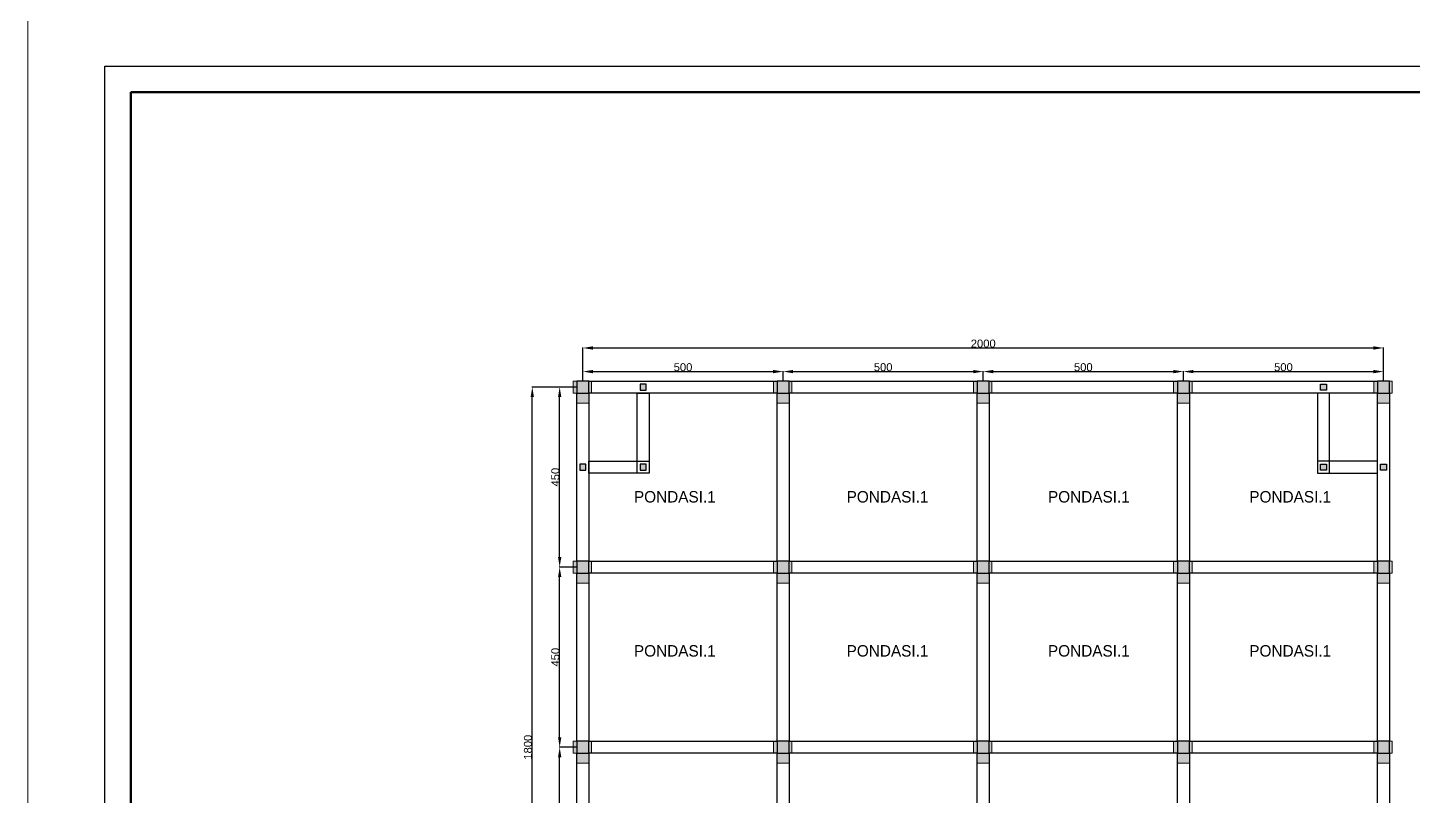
# Model space of a CAD drawing. Header units: centimetres. Extents: x 134057 to 145613, y 5028 to 39996.
# Drawn here: x 134078 to 137540, y 30322 to 32243 of the extents above; entities that cross this region are included whole.
import ezdxf

# ---------------------------------------------------------------- set-up
doc = ezdxf.new("R2010")
doc.units = ezdxf.units.CM
doc.header["$PDMODE"] = 2
for name, color, linetype in [('dinding', 151, 'Continuous'), ('kolom', 141, 'Continuous'), ('sloof', 103, 'Continuous')]:
    doc.layers.add(name, color=color, linetype=linetype)
for name, color, linetype, lineweight in [('Kertas', 252, 'Continuous', 20), ('Legenda', 252, 'Continuous', 20), ('pondasi', 131, 'Continuous', 18), ('TEKS', 190, 'Continuous', 0)]:
    doc.layers.add(name, color=color, linetype=linetype, lineweight=lineweight)
doc.styles.get("Standard").update_dxf_attribs({"font": 'arial.ttf'})
doc.styles.add('TRADITIONAL', font='')
doc.styles.get('TRADITIONAL').set_extended_font_data('Traditional Arabic')
doc.dimstyles.new('ISO-25', dxfattribs={"dimtxt": 2.5, "dimasz": 2.5, "dimexe": 1.25, "dimexo": 0.625, "dimtad": 1, "dimtxsty": 'Standard', "dimcen": 2.5, "dimadec": 0, "dimazin": 0, "dimtfac": 1, "dimtmove": 0, "dimatfit": 3, "dimfxl": 1, "dimarcsym": 0})

# ---------------------------------------------------------------- blocks, each defined once
blk = doc.blocks.new('*D63')
at = {"layer": 'Defpoints', "color": 0, "transparency": 16777216}
for p in [(135965.5, 31384), (135465.5, 31360.2), (135965.5, 31360.2)]:
    blk.add_point(p, dxfattribs=at)
at = {"layer": 'dinding', "color": 0, "lineweight": -2, "transparency": 16777216}
for p, q in [((135465.5, 31360.8), (135465.5, 31385.2)), ((135490.5, 31384), (135940.5, 31384)), ((135965.5, 31360.8), (135965.5, 31385.2))]:
    blk.add_line(p, q, dxfattribs=at)
at = {"layer": 'dinding', "color": 0, "transparency": 16777216}
for points in [[(135490.5, 31388.1), (135490.5, 31379.8), (135465.5, 31384)], [(135940.5, 31388.1), (135940.5, 31379.8), (135965.5, 31384)]]:
    blk.add_solid(points, dxfattribs=at)
at = {"layer": 'dinding', "color": 0, "transparency": 16777216, "insert": (135715.5, 31394.8), "char_height": 20, "attachment_point": 5}
blk.add_mtext('500', dxfattribs=at)
blk = doc.blocks.new('*D55')
at = {"layer": 'Defpoints', "color": 0, "transparency": 16777216}
for p in [(136465.5, 31384), (135965.5, 31360.2), (136465.5, 31360.2)]:
    blk.add_point(p, dxfattribs=at)
at = {"layer": 'dinding', "color": 0, "lineweight": -2, "transparency": 16777216}
for p, q in [((135965.5, 31360.8), (135965.5, 31385.2)), ((135990.5, 31384), (136440.5, 31384)), ((136465.5, 31360.8), (136465.5, 31385.2))]:
    blk.add_line(p, q, dxfattribs=at)
at = {"layer": 'dinding', "color": 0, "transparency": 16777216}
for points in [[(135990.5, 31388.1), (135990.5, 31379.8), (135965.5, 31384)], [(136440.5, 31388.1), (136440.5, 31379.8), (136465.5, 31384)]]:
    blk.add_solid(points, dxfattribs=at)
at = {"layer": 'dinding', "color": 0, "transparency": 16777216, "insert": (136215.5, 31394.8), "char_height": 20, "attachment_point": 5}
blk.add_mtext('500', dxfattribs=at)
blk = doc.blocks.new('*D56')
at = {"layer": 'Defpoints', "color": 0, "transparency": 16777216}
for p in [(136965.5, 31384), (136465.5, 31360.2), (136965.5, 31360.2)]:
    blk.add_point(p, dxfattribs=at)
at = {"layer": 'dinding', "color": 0, "lineweight": -2, "transparency": 16777216}
for p, q in [((136465.5, 31360.8), (136465.5, 31385.2)), ((136490.5, 31384), (136940.5, 31384)), ((136965.5, 31360.8), (136965.5, 31385.2))]:
    blk.add_line(p, q, dxfattribs=at)
at = {"layer": 'dinding', "color": 0, "transparency": 16777216}
for points in [[(136490.5, 31388.1), (136490.5, 31379.8), (136465.5, 31384)], [(136940.5, 31388.1), (136940.5, 31379.8), (136965.5, 31384)]]:
    blk.add_solid(points, dxfattribs=at)
at = {"layer": 'dinding', "color": 0, "transparency": 16777216, "insert": (136715.5, 31394.8), "char_height": 20, "attachment_point": 5}
blk.add_mtext('500', dxfattribs=at)
blk = doc.blocks.new('*D57')
at = {"layer": 'Defpoints', "color": 0, "transparency": 16777216}
for p in [(137465.5, 31384), (136965.5, 31360.2), (137465.5, 31360.2)]:
    blk.add_point(p, dxfattribs=at)
at = {"layer": 'dinding', "color": 0, "lineweight": -2, "transparency": 16777216}
for p, q in [((136965.5, 31360.8), (136965.5, 31385.2)), ((136990.5, 31384), (137440.5, 31384)), ((137465.5, 31360.8), (137465.5, 31385.2))]:
    blk.add_line(p, q, dxfattribs=at)
at = {"layer": 'dinding', "color": 0, "transparency": 16777216}
for points in [[(136990.5, 31388.1), (136990.5, 31379.8), (136965.5, 31384)], [(137440.5, 31388.1), (137440.5, 31379.8), (137465.5, 31384)]]:
    blk.add_solid(points, dxfattribs=at)
at = {"layer": 'dinding', "color": 0, "transparency": 16777216, "insert": (137215.5, 31394.8), "char_height": 20, "attachment_point": 5}
blk.add_mtext('500', dxfattribs=at)
blk = doc.blocks.new('*D58')
at = {"layer": 'Defpoints', "color": 0, "transparency": 16777216}
for p in [(137465.5, 31443), (135465.5, 31360.2), (137465.5, 31360.2)]:
    blk.add_point(p, dxfattribs=at)
at = {"layer": 'dinding', "color": 0, "lineweight": -2, "transparency": 16777216}
for p, q in [((135465.5, 31360.8), (135465.5, 31444.2)), ((135490.5, 31443), (137440.5, 31443)), ((137465.5, 31360.8), (137465.5, 31444.2))]:
    blk.add_line(p, q, dxfattribs=at)
at = {"layer": 'dinding', "color": 0, "transparency": 16777216}
for points in [[(135490.5, 31447.2), (135490.5, 31438.8), (135465.5, 31443)], [(137440.5, 31447.2), (137440.5, 31438.8), (137465.5, 31443)]]:
    blk.add_solid(points, dxfattribs=at)
at = {"layer": 'dinding', "color": 0, "transparency": 16777216, "insert": (136465.5, 31453.8), "char_height": 20, "attachment_point": 5}
blk.add_mtext('2000', dxfattribs=at)
blk = doc.blocks.new('*D64')
at = {"layer": 'Defpoints', "color": 0, "transparency": 16777216}
for p in [(135407.3, 31345.2), (135450.5, 31345.2), (135450.5, 30895.2)]:
    blk.add_point(p, dxfattribs=at)
at = {"layer": 'dinding', "color": 0, "lineweight": -2, "transparency": 16777216}
for p, q in [((135449.9, 31345.2), (135406.1, 31345.2)), ((135407.3, 30920.2), (135407.3, 31320.2)), ((135449.9, 30895.2), (135406.1, 30895.2))]:
    blk.add_line(p, q, dxfattribs=at)
at = {"layer": 'dinding', "color": 0, "transparency": 16777216}
for points in [[(135403.2, 31320.2), (135411.5, 31320.2), (135407.3, 31345.2)], [(135403.2, 30920.2), (135411.5, 30920.2), (135407.3, 30895.2)]]:
    blk.add_solid(points, dxfattribs=at)
at = {"layer": 'dinding', "color": 0, "transparency": 16777216, "insert": (135396.5, 31120.2), "char_height": 20, "attachment_point": 5, "rotation": 90}
blk.add_mtext('450', dxfattribs=at)
blk = doc.blocks.new('*D59')
at = {"layer": 'Defpoints', "color": 0, "transparency": 16777216}
for p in [(135407.3, 30895.2), (135450.5, 30895.2), (135450.5, 30445.2)]:
    blk.add_point(p, dxfattribs=at)
at = {"layer": 'dinding', "color": 0, "lineweight": -2, "transparency": 16777216}
for p, q in [((135449.9, 30895.2), (135406.1, 30895.2)), ((135407.3, 30470.2), (135407.3, 30870.2)), ((135449.9, 30445.2), (135406.1, 30445.2))]:
    blk.add_line(p, q, dxfattribs=at)
at = {"layer": 'dinding', "color": 0, "transparency": 16777216}
for points in [[(135403.2, 30870.2), (135411.5, 30870.2), (135407.3, 30895.2)], [(135403.2, 30470.2), (135411.5, 30470.2), (135407.3, 30445.2)]]:
    blk.add_solid(points, dxfattribs=at)
at = {"layer": 'dinding', "color": 0, "transparency": 16777216, "insert": (135396.5, 30670.2), "char_height": 20, "attachment_point": 5, "rotation": 90}
blk.add_mtext('450', dxfattribs=at)
blk = doc.blocks.new('*D60')
at = {"layer": 'Defpoints', "color": 0, "transparency": 16777216}
for p in [(135407.3, 30445.2), (135450.5, 30445.2), (135450.5, 29995.2)]:
    blk.add_point(p, dxfattribs=at)
at = {"layer": 'dinding', "color": 0, "lineweight": -2, "transparency": 16777216}
for p, q in [((135449.9, 30445.2), (135406.1, 30445.2)), ((135407.3, 30020.2), (135407.3, 30420.2)), ((135449.9, 29995.2), (135406.1, 29995.2))]:
    blk.add_line(p, q, dxfattribs=at)
at = {"layer": 'dinding', "color": 0, "transparency": 16777216}
for points in [[(135403.2, 30420.2), (135411.5, 30420.2), (135407.3, 30445.2)], [(135403.2, 30020.2), (135411.5, 30020.2), (135407.3, 29995.2)]]:
    blk.add_solid(points, dxfattribs=at)
at = {"layer": 'dinding', "color": 0, "transparency": 16777216, "insert": (135396.5, 30220.2), "char_height": 20, "attachment_point": 5, "rotation": 90}
blk.add_mtext('450', dxfattribs=at)
blk = doc.blocks.new('*D62')
at = {"layer": 'Defpoints', "color": 0, "transparency": 16777216}
for p in [(135338.9, 31345.2), (135450.5, 31345.2), (135450.5, 29545.2)]:
    blk.add_point(p, dxfattribs=at)
at = {"layer": 'dinding', "color": 0, "lineweight": -2, "transparency": 16777216}
for p, q in [((135449.9, 31345.2), (135337.7, 31345.2)), ((135338.9, 29570.2), (135338.9, 31320.2)), ((135449.9, 29545.2), (135337.7, 29545.2))]:
    blk.add_line(p, q, dxfattribs=at)
at = {"layer": 'dinding', "color": 0, "transparency": 16777216}
for points in [[(135334.7, 31320.2), (135343.1, 31320.2), (135338.9, 31345.2)], [(135334.7, 29570.2), (135343.1, 29570.2), (135338.9, 29545.2)]]:
    blk.add_solid(points, dxfattribs=at)
at = {"layer": 'dinding', "color": 0, "transparency": 16777216, "insert": (135328.1, 30445.2), "char_height": 20, "attachment_point": 5, "rotation": 90}
blk.add_mtext('1800', dxfattribs=at)

msp = doc.modelspace()

# ---------------------------------------------------------------- hatches: boundary and pattern name
at = {"layer": 'dinding', "true_color": 0x636466}
h = msp.add_hatch(color=251, dxfattribs=at)
h.dxf.hatch_style = 1
h.paths.add_polyline_path([(135480.532, 31360.22), (135450.532, 31360.22), (135450.532, 31330.22), (135480.532, 31330.22)])
h.paths.add_polyline_path([(135623.032, 31352.72), (135608.032, 31352.72), (135608.032, 31337.72), (135623.032, 31337.72)])
h.paths.add_polyline_path([(135473.032, 31152.72), (135458.032, 31152.72), (135458.032, 31137.72), (135473.032, 31137.72)])
h.paths.add_polyline_path([(135623.032, 31152.72), (135608.032, 31152.72), (135608.032, 31137.72), (135623.032, 31137.72)])
h.paths.add_polyline_path([(135980.532, 31360.22), (135950.532, 31360.22), (135950.532, 31330.22), (135980.532, 31330.22)])
h.paths.add_polyline_path([(136480.532, 31360.22), (136450.532, 31360.22), (136450.532, 31330.22), (136480.532, 31330.22)])
h.paths.add_polyline_path([(136980.532, 31360.22), (136950.532, 31360.22), (136950.532, 31330.22), (136980.532, 31330.22)])
h.paths.add_polyline_path([(137323.032, 31352.72), (137308.032, 31352.72), (137308.032, 31337.72), (137323.032, 31337.72)])
h.paths.add_polyline_path([(137480.532, 31360.22), (137450.532, 31360.22), (137450.532, 31330.22), (137480.532, 31330.22)])
h.paths.add_polyline_path([(137323.032, 31152.72), (137308.032, 31152.72), (137308.032, 31137.72), (137323.032, 31137.72)])
h.paths.add_polyline_path([(137473.032, 31152.72), (137458.032, 31152.72), (137458.032, 31137.72), (137473.032, 31137.72)])
h.paths.add_polyline_path([(137480.532, 30910.22), (137450.532, 30910.22), (137450.532, 30880.22), (137480.532, 30880.22)])
h.paths.add_polyline_path([(136980.532, 30910.22), (136950.532, 30910.22), (136950.532, 30880.22), (136980.532, 30880.22)])
h.paths.add_polyline_path([(136480.532, 30910.22), (136450.532, 30910.22), (136450.532, 30880.22), (136480.532, 30880.22)])
h.paths.add_polyline_path([(135980.532, 30910.22), (135950.532, 30910.22), (135950.532, 30880.22), (135980.532, 30880.22)])
h.paths.add_polyline_path([(135480.532, 30910.22), (135450.532, 30910.22), (135450.532, 30880.22), (135480.532, 30880.22)])
h.paths.add_polyline_path([(135480.532, 30460.22), (135450.532, 30460.22), (135450.532, 30430.22), (135480.532, 30430.22)])
h.paths.add_polyline_path([(135980.532, 30460.22), (135950.532, 30460.22), (135950.532, 30430.22), (135980.532, 30430.22)])
h.paths.add_polyline_path([(136480.532, 30460.22), (136450.532, 30460.22), (136450.532, 30430.22), (136480.532, 30430.22)])
h.paths.add_polyline_path([(136980.532, 30460.22), (136950.532, 30460.22), (136950.532, 30430.22), (136980.532, 30430.22)])
h.paths.add_polyline_path([(137480.532, 30460.22), (137450.532, 30460.22), (137450.532, 30430.22), (137480.532, 30430.22)])
h.paths.add_polyline_path([(137480.532, 30010.22), (137450.532, 30010.22), (137450.532, 29980.22), (137480.532, 29980.22)])
h.paths.add_polyline_path([(136980.532, 30010.22), (136950.532, 30010.22), (136950.532, 29980.22), (136980.532, 29980.22)])
h.paths.add_polyline_path([(136480.532, 30010.22), (136450.532, 30010.22), (136450.532, 29980.22), (136480.532, 29980.22)])
h.paths.add_polyline_path([(135980.532, 30010.22), (135950.532, 30010.22), (135950.532, 29980.22), (135980.532, 29980.22)])
h.paths.add_polyline_path([(135480.532, 30010.22), (135450.532, 30010.22), (135450.532, 29980.22), (135480.532, 29980.22)])
h.paths.add_polyline_path([(135480.532, 29545.22), (135450.532, 29545.22), (135450.532, 29530.22), (135480.532, 29530.22)])
h.paths.add_polyline_path([(135480.532, 29560.22), (135450.532, 29560.22), (135450.532, 29545.22), (135480.532, 29545.22)])
h.paths.add_polyline_path([(135980.532, 29545.22), (135950.532, 29545.22), (135950.532, 29530.22), (135980.532, 29530.22)])
h.paths.add_polyline_path([(135980.532, 29560.22), (135950.532, 29560.22), (135950.532, 29545.22), (135980.532, 29545.22)])
h.paths.add_polyline_path([(136480.532, 29545.22), (136450.532, 29545.22), (136450.532, 29530.22), (136480.532, 29530.22)])
h.paths.add_polyline_path([(136480.532, 29560.22), (136450.532, 29560.22), (136450.532, 29545.22), (136480.532, 29545.22)])
h.paths.add_polyline_path([(136980.532, 29545.22), (136950.532, 29545.22), (136950.532, 29530.22), (136980.532, 29530.22)])
h.paths.add_polyline_path([(136980.532, 29560.22), (136950.532, 29560.22), (136950.532, 29545.22), (136980.532, 29545.22)])
h.paths.add_polyline_path([(137480.532, 29545.22), (137450.532, 29545.22), (137450.532, 29530.22), (137480.532, 29530.22)])
h.paths.add_polyline_path([(137480.532, 29560.22), (137450.532, 29560.22), (137450.532, 29545.22), (137480.532, 29545.22)])
at = {"layer": 'pondasi', "lineweight": 5, "ltscale": 0.5}
h = msp.add_hatch(color=256, dxfattribs=at)
h.dxf.hatch_style = 1
h.paths.add_polyline_path([(135480.532, 31305.22), (135450.532, 31305.22), (135450.532, 31330.22), (135480.532, 31330.22)])
h.paths.add_polyline_path([(135487.18, 31330.22), (135480.532, 31330.22), (135480.532, 31360.22), (135487.18, 31360.22)])
h.paths.add_polyline_path([(135450.532, 31330.22), (135441.18, 31330.22), (135441.18, 31360.22), (135450.532, 31360.22)])
h = msp.add_hatch(color=256, dxfattribs=at)
h.dxf.hatch_style = 1
h.paths.add_polyline_path([(135980.532, 31305.22), (135950.532, 31305.22), (135950.532, 31330.22), (135980.532, 31330.22)])
h.paths.add_polyline_path([(135987.18, 31330.22), (135980.532, 31330.22), (135980.532, 31360.22), (135987.18, 31360.22)])
h.paths.add_polyline_path([(135950.532, 31330.22), (135941.18, 31330.22), (135941.18, 31360.22), (135950.532, 31360.22)])
h = msp.add_hatch(color=256, dxfattribs=at)
h.dxf.hatch_style = 1
h.paths.add_polyline_path([(136480.532, 31305.22), (136450.532, 31305.22), (136450.532, 31330.22), (136480.532, 31330.22)])
h.paths.add_polyline_path([(136487.18, 31330.22), (136480.532, 31330.22), (136480.532, 31360.22), (136487.18, 31360.22)])
h.paths.add_polyline_path([(136450.532, 31330.22), (136441.18, 31330.22), (136441.18, 31360.22), (136450.532, 31360.22)])
h = msp.add_hatch(color=256, dxfattribs=at)
h.dxf.hatch_style = 1
h.paths.add_polyline_path([(136980.532, 31305.22), (136950.532, 31305.22), (136950.532, 31330.22), (136980.532, 31330.22)])
h.paths.add_polyline_path([(136987.18, 31330.22), (136980.532, 31330.22), (136980.532, 31360.22), (136987.18, 31360.22)])
h.paths.add_polyline_path([(136950.532, 31330.22), (136941.18, 31330.22), (136941.18, 31360.22), (136950.532, 31360.22)])
h = msp.add_hatch(color=256, dxfattribs=at)
h.dxf.hatch_style = 1
h.paths.add_polyline_path([(137480.532, 31305.22), (137450.532, 31305.22), (137450.532, 31330.22), (137480.532, 31330.22)])
h.paths.add_polyline_path([(137487.18, 31330.22), (137480.532, 31330.22), (137480.532, 31360.22), (137487.18, 31360.22)])
h.paths.add_polyline_path([(137450.532, 31330.22), (137441.18, 31330.22), (137441.18, 31360.22), (137450.532, 31360.22)])
h = msp.add_hatch(color=256, dxfattribs=at)
h.dxf.hatch_style = 1
h.paths.add_polyline_path([(135480.532, 30855.22), (135450.532, 30855.22), (135450.532, 30880.22), (135480.532, 30880.22)])
h.paths.add_polyline_path([(135487.18, 30880.22), (135480.532, 30880.22), (135480.532, 30910.22), (135487.18, 30910.22)])
h.paths.add_polyline_path([(135450.532, 30880.22), (135441.18, 30880.22), (135441.18, 30910.22), (135450.532, 30910.22)])
h = msp.add_hatch(color=256, dxfattribs=at)
h.dxf.hatch_style = 1
h.paths.add_polyline_path([(135980.532, 30855.22), (135950.532, 30855.22), (135950.532, 30880.22), (135980.532, 30880.22)])
h.paths.add_polyline_path([(135987.18, 30880.22), (135980.532, 30880.22), (135980.532, 30910.22), (135987.18, 30910.22)])
h.paths.add_polyline_path([(135950.532, 30880.22), (135941.18, 30880.22), (135941.18, 30910.22), (135950.532, 30910.22)])
h = msp.add_hatch(color=256, dxfattribs=at)
h.dxf.hatch_style = 1
h.paths.add_polyline_path([(136480.532, 30855.22), (136450.532, 30855.22), (136450.532, 30880.22), (136480.532, 30880.22)])
h.paths.add_polyline_path([(136487.18, 30880.22), (136480.532, 30880.22), (136480.532, 30910.22), (136487.18, 30910.22)])
h.paths.add_polyline_path([(136450.532, 30880.22), (136441.18, 30880.22), (136441.18, 30910.22), (136450.532, 30910.22)])
h = msp.add_hatch(color=256, dxfattribs=at)
h.dxf.hatch_style = 1
h.paths.add_polyline_path([(136980.532, 30855.22), (136950.532, 30855.22), (136950.532, 30880.22), (136980.532, 30880.22)])
h.paths.add_polyline_path([(136987.18, 30880.22), (136980.532, 30880.22), (136980.532, 30910.22), (136987.18, 30910.22)])
h.paths.add_polyline_path([(136950.532, 30880.22), (136941.18, 30880.22), (136941.18, 30910.22), (136950.532, 30910.22)])
h = msp.add_hatch(color=256, dxfattribs=at)
h.dxf.hatch_style = 1
h.paths.add_polyline_path([(137480.532, 30855.22), (137450.532, 30855.22), (137450.532, 30880.22), (137480.532, 30880.22)])
h.paths.add_polyline_path([(137487.18, 30880.22), (137480.532, 30880.22), (137480.532, 30910.22), (137487.18, 30910.22)])
h.paths.add_polyline_path([(137450.532, 30880.22), (137441.18, 30880.22), (137441.18, 30910.22), (137450.532, 30910.22)])
h = msp.add_hatch(color=256, dxfattribs=at)
h.dxf.hatch_style = 1
h.paths.add_polyline_path([(135480.532, 30405.22), (135450.532, 30405.22), (135450.532, 30430.22), (135480.532, 30430.22)])
h.paths.add_polyline_path([(135487.18, 30430.22), (135480.532, 30430.22), (135480.532, 30460.22), (135487.18, 30460.22)])
h.paths.add_polyline_path([(135450.532, 30430.22), (135441.18, 30430.22), (135441.18, 30460.22), (135450.532, 30460.22)])
h = msp.add_hatch(color=256, dxfattribs=at)
h.dxf.hatch_style = 1
h.paths.add_polyline_path([(135980.532, 30405.22), (135950.532, 30405.22), (135950.532, 30430.22), (135980.532, 30430.22)])
h.paths.add_polyline_path([(135987.18, 30430.22), (135980.532, 30430.22), (135980.532, 30460.22), (135987.18, 30460.22)])
h.paths.add_polyline_path([(135950.532, 30430.22), (135941.18, 30430.22), (135941.18, 30460.22), (135950.532, 30460.22)])
h = msp.add_hatch(color=256, dxfattribs=at)
h.dxf.hatch_style = 1
h.paths.add_polyline_path([(136480.532, 30405.22), (136450.532, 30405.22), (136450.532, 30430.22), (136480.532, 30430.22)])
h.paths.add_polyline_path([(136487.18, 30430.22), (136480.532, 30430.22), (136480.532, 30460.22), (136487.18, 30460.22)])
h.paths.add_polyline_path([(136450.532, 30430.22), (136441.18, 30430.22), (136441.18, 30460.22), (136450.532, 30460.22)])
h = msp.add_hatch(color=256, dxfattribs=at)
h.dxf.hatch_style = 1
h.paths.add_polyline_path([(136980.532, 30405.22), (136950.532, 30405.22), (136950.532, 30430.22), (136980.532, 30430.22)])
h.paths.add_polyline_path([(136987.18, 30430.22), (136980.532, 30430.22), (136980.532, 30460.22), (136987.18, 30460.22)])
h.paths.add_polyline_path([(136950.532, 30430.22), (136941.18, 30430.22), (136941.18, 30460.22), (136950.532, 30460.22)])
h = msp.add_hatch(color=256, dxfattribs=at)
h.dxf.hatch_style = 1
h.paths.add_polyline_path([(137480.532, 30405.22), (137450.532, 30405.22), (137450.532, 30430.22), (137480.532, 30430.22)])
h.paths.add_polyline_path([(137487.18, 30430.22), (137480.532, 30430.22), (137480.532, 30460.22), (137487.18, 30460.22)])
h.paths.add_polyline_path([(137450.532, 30430.22), (137441.18, 30430.22), (137441.18, 30460.22), (137450.532, 30460.22)])

# ---------------------------------------------------------------- linework, layer by layer
at = {"layer": 'dinding'}
for points in [[(135608.032, 31337.72), (135623.032, 31337.72), (135623.032, 31352.72), (135608.032, 31352.72)], [(137323.032, 31337.72), (137308.032, 31337.72), (137308.032, 31352.72), (137323.032, 31352.72)], [(135458.032, 31137.72), (135473.032, 31137.72), (135473.032, 31152.72), (135458.032, 31152.72)], [(135608.032, 31137.72), (135623.032, 31137.72), (135623.032, 31152.72), (135608.032, 31152.72)], [(137323.032, 31137.72), (137308.032, 31137.72), (137308.032, 31152.72), (137323.032, 31152.72)], [(137473.032, 31137.72), (137458.032, 31137.72), (137458.032, 31152.72), (137473.032, 31152.72)]]:
    msp.add_lwpolyline(points, close=True, dxfattribs=at)
at = {"layer": 'Kertas'}
msp.add_lwpolyline([(134078.342, 32339.904), (139416.657, 32339.904), (139416.657, 28519.471), (134078.342, 28519.471)], close=True, dxfattribs=at)
at = {"layer": 'kolom'}
for points in [[(135450.532, 31330.22), (135480.532, 31330.22), (135480.532, 31360.22), (135450.532, 31360.22)], [(135950.532, 31330.22), (135980.532, 31330.22), (135980.532, 31360.22), (135950.532, 31360.22)], [(136450.532, 31330.22), (136480.532, 31330.22), (136480.532, 31360.22), (136450.532, 31360.22)], [(136950.532, 31330.22), (136980.532, 31330.22), (136980.532, 31360.22), (136950.532, 31360.22)], [(137450.532, 31330.22), (137480.532, 31330.22), (137480.532, 31360.22), (137450.532, 31360.22)], [(135450.532, 30880.22), (135480.532, 30880.22), (135480.532, 30910.22), (135450.532, 30910.22)], [(135950.532, 30880.22), (135980.532, 30880.22), (135980.532, 30910.22), (135950.532, 30910.22)], [(136450.532, 30880.22), (136480.532, 30880.22), (136480.532, 30910.22), (136450.532, 30910.22)], [(136950.532, 30880.22), (136980.532, 30880.22), (136980.532, 30910.22), (136950.532, 30910.22)], [(137450.532, 30880.22), (137480.532, 30880.22), (137480.532, 30910.22), (137450.532, 30910.22)], [(135450.532, 30430.22), (135480.532, 30430.22), (135480.532, 30460.22), (135450.532, 30460.22)], [(135950.532, 30430.22), (135980.532, 30430.22), (135980.532, 30460.22), (135950.532, 30460.22)], [(136450.532, 30430.22), (136480.532, 30430.22), (136480.532, 30460.22), (136450.532, 30460.22)], [(136950.532, 30430.22), (136980.532, 30430.22), (136980.532, 30460.22), (136950.532, 30460.22)], [(137450.532, 30430.22), (137480.532, 30430.22), (137480.532, 30460.22), (137450.532, 30460.22)]]:
    msp.add_lwpolyline(points, close=True, dxfattribs=at)
at = {"layer": 'Legenda', "color": 5, "lineweight": 30}
msp.add_lwpolyline([(134271.293, 32146.952), (139288.023, 32146.952), (139288.023, 28648.105), (134271.293, 28648.105)], close=True, dxfattribs=at)
at = {"layer": 'Legenda', "color": 1, "lineweight": 50}
msp.add_lwpolyline([(134335.61, 32082.635), (138387.584, 32082.635), (138387.584, 28712.422), (134335.61, 28712.422)], close=True, dxfattribs=at)
at = {"layer": 'pondasi', "lineweight": 5, "ltscale": 0.5}
for points in [[(135450.532, 31330.22), (135450.532, 31305.22), (135480.532, 31305.22), (135480.532, 31330.22), (135487.18, 31330.22), (135487.18, 31360.22), (135441.18, 31360.22), (135441.18, 31330.22)], [(135950.532, 31330.22), (135950.532, 31305.22), (135980.532, 31305.22), (135980.532, 31330.22), (135987.18, 31330.22), (135987.18, 31360.22), (135941.18, 31360.22), (135941.18, 31330.22)], [(136450.532, 31330.22), (136450.532, 31305.22), (136480.532, 31305.22), (136480.532, 31330.22), (136487.18, 31330.22), (136487.18, 31360.22), (136441.18, 31360.22), (136441.18, 31330.22)], [(136950.532, 31330.22), (136950.532, 31305.22), (136980.532, 31305.22), (136980.532, 31330.22), (136987.18, 31330.22), (136987.18, 31360.22), (136941.18, 31360.22), (136941.18, 31330.22)], [(137450.532, 31330.22), (137450.532, 31305.22), (137480.532, 31305.22), (137480.532, 31330.22), (137487.18, 31330.22), (137487.18, 31360.22), (137441.18, 31360.22), (137441.18, 31330.22)], [(135450.532, 30880.22), (135450.532, 30855.22), (135480.532, 30855.22), (135480.532, 30880.22), (135487.18, 30880.22), (135487.18, 30910.22), (135441.18, 30910.22), (135441.18, 30880.22)], [(135950.532, 30880.22), (135950.532, 30855.22), (135980.532, 30855.22), (135980.532, 30880.22), (135987.18, 30880.22), (135987.18, 30910.22), (135941.18, 30910.22), (135941.18, 30880.22)], [(136450.532, 30880.22), (136450.532, 30855.22), (136480.532, 30855.22), (136480.532, 30880.22), (136487.18, 30880.22), (136487.18, 30910.22), (136441.18, 30910.22), (136441.18, 30880.22)], [(136950.532, 30880.22), (136950.532, 30855.22), (136980.532, 30855.22), (136980.532, 30880.22), (136987.18, 30880.22), (136987.18, 30910.22), (136941.18, 30910.22), (136941.18, 30880.22)], [(137450.532, 30880.22), (137450.532, 30855.22), (137480.532, 30855.22), (137480.532, 30880.22), (137487.18, 30880.22), (137487.18, 30910.22), (137441.18, 30910.22), (137441.18, 30880.22)], [(135450.532, 30430.22), (135450.532, 30405.22), (135480.532, 30405.22), (135480.532, 30430.22), (135487.18, 30430.22), (135487.18, 30460.22), (135441.18, 30460.22), (135441.18, 30430.22)], [(135950.532, 30430.22), (135950.532, 30405.22), (135980.532, 30405.22), (135980.532, 30430.22), (135987.18, 30430.22), (135987.18, 30460.22), (135941.18, 30460.22), (135941.18, 30430.22)], [(136450.532, 30430.22), (136450.532, 30405.22), (136480.532, 30405.22), (136480.532, 30430.22), (136487.18, 30430.22), (136487.18, 30460.22), (136441.18, 30460.22), (136441.18, 30430.22)], [(136950.532, 30430.22), (136950.532, 30405.22), (136980.532, 30405.22), (136980.532, 30430.22), (136987.18, 30430.22), (136987.18, 30460.22), (136941.18, 30460.22), (136941.18, 30430.22)], [(137450.532, 30430.22), (137450.532, 30405.22), (137480.532, 30405.22), (137480.532, 30430.22), (137487.18, 30430.22), (137487.18, 30460.22), (137441.18, 30460.22), (137441.18, 30430.22)]]:
    msp.add_lwpolyline(points, close=True, dxfattribs=at)
at = {"layer": 'sloof'}
for points in [[(135450.532, 31330.22), (135480.532, 31330.22), (135480.532, 30910.22), (135450.532, 30910.22)], [(135480.532, 31360.22), (135950.532, 31360.22), (135950.532, 31330.22), (135480.532, 31330.22)], [(135600.532, 31330.22), (135630.532, 31330.22), (135630.532, 31130.22), (135600.532, 31130.22)], [(135950.532, 31330.22), (135980.532, 31330.22), (135980.532, 30910.22), (135950.532, 30910.22)], [(135980.532, 31360.22), (136450.532, 31360.22), (136450.532, 31330.22), (135980.532, 31330.22)], [(136450.532, 31330.22), (136480.532, 31330.22), (136480.532, 30910.22), (136450.532, 30910.22)], [(136480.532, 31360.22), (136950.532, 31360.22), (136950.532, 31330.22), (136480.532, 31330.22)], [(136950.532, 31330.22), (136980.532, 31330.22), (136980.532, 30910.22), (136950.532, 30910.22)], [(136980.532, 31360.22), (137450.532, 31360.22), (137450.532, 31330.22), (136980.532, 31330.22)], [(137330.532, 31330.22), (137300.532, 31330.22), (137300.532, 31130.22), (137330.532, 31130.22)], [(137450.532, 31330.22), (137480.532, 31330.22), (137480.532, 30910.22), (137450.532, 30910.22)], [(135480.532, 31160.22), (135630.532, 31160.22), (135630.532, 31130.22), (135480.532, 31130.22)], [(137450.532, 31160.22), (137300.532, 31160.22), (137300.532, 31130.22), (137450.532, 31130.22)], [(135450.532, 30880.22), (135480.532, 30880.22), (135480.532, 30460.22), (135450.532, 30460.22)], [(135480.532, 30910.22), (135950.532, 30910.22), (135950.532, 30880.22), (135480.532, 30880.22)], [(135950.532, 30880.22), (135980.532, 30880.22), (135980.532, 30460.22), (135950.532, 30460.22)], [(135980.532, 30910.22), (136450.532, 30910.22), (136450.532, 30880.22), (135980.532, 30880.22)], [(136450.532, 30880.22), (136480.532, 30880.22), (136480.532, 30460.22), (136450.532, 30460.22)], [(136480.532, 30910.22), (136950.532, 30910.22), (136950.532, 30880.22), (136480.532, 30880.22)], [(136950.532, 30880.22), (136980.532, 30880.22), (136980.532, 30460.22), (136950.532, 30460.22)], [(136980.532, 30910.22), (137450.532, 30910.22), (137450.532, 30880.22), (136980.532, 30880.22)], [(137450.532, 30880.22), (137480.532, 30880.22), (137480.532, 30460.22), (137450.532, 30460.22)], [(135450.532, 30430.22), (135480.532, 30430.22), (135480.532, 30010.22), (135450.532, 30010.22)], [(135480.532, 30460.22), (135950.532, 30460.22), (135950.532, 30430.22), (135480.532, 30430.22)], [(135950.532, 30430.22), (135980.532, 30430.22), (135980.532, 30010.22), (135950.532, 30010.22)], [(135980.532, 30460.22), (136450.532, 30460.22), (136450.532, 30430.22), (135980.532, 30430.22)], [(136450.532, 30430.22), (136480.532, 30430.22), (136480.532, 30010.22), (136450.532, 30010.22)], [(136480.532, 30460.22), (136950.532, 30460.22), (136950.532, 30430.22), (136480.532, 30430.22)], [(136950.532, 30430.22), (136980.532, 30430.22), (136980.532, 30010.22), (136950.532, 30010.22)], [(136980.532, 30460.22), (137450.532, 30460.22), (137450.532, 30430.22), (136980.532, 30430.22)], [(137450.532, 30430.22), (137480.532, 30430.22), (137480.532, 30010.22), (137450.532, 30010.22)]]:
    msp.add_lwpolyline(points, close=True, dxfattribs=at)

# ---------------------------------------------------------------- texts
at = {"layer": 'TEKS', "color": 1, "lineweight": 15, "char_height": 28.6714, "width": 429.1218, "attachment_point": 5, "style": 'TRADITIONAL'}
for insert in [(135695.093, 31070.874), (136226.436, 31070.874), (136729.44, 31070.874), (137232.444, 31070.874), (135695.093, 30685.78), (136226.436, 30685.78), (136729.44, 30685.78), (137232.444, 30685.78)]:
    msp.add_mtext('PONDASI.1', dxfattribs=dict(at, insert=insert))

# ---------------------------------------------------------------- dimensions: what is measured, and where the dimension line sits
at = {"layer": 'dinding'}
for base, p1, p2, picture, middle in [((137465.532, 31442.999), (135465.532, 31360.22), (137465.532, 31360.22), '*D58', (136465.532, 31453.835)), ((135965.532, 31383.962), (135465.532, 31360.22), (135965.532, 31360.22), '*D63', (135715.532, 31394.799)), ((136465.532, 31383.962), (135965.532, 31360.22), (136465.532, 31360.22), '*D55', (136215.532, 31394.799)), ((136965.532, 31383.962), (136465.532, 31360.22), (136965.532, 31360.22), '*D56', (136715.532, 31394.799)), ((137465.532, 31383.962), (136965.532, 31360.22), (137465.532, 31360.22), '*D57', (137215.532, 31394.799))]:
    dim = msp.add_linear_dim(base=base, p1=p1, p2=p2, dimstyle='ISO-25', override={"dimtxt": 20, "dimasz": 25}, dxfattribs=at)
    dim.commit()
    dim.dimension.update_dxf_attribs({"geometry": picture, "text_midpoint": middle})
for base, p1, p2, picture, middle in [((135338.912, 31345.22), (135450.532, 29545.22), (135450.532, 31345.22), '*D62', (135328.076, 30445.22)), ((135407.317, 31345.22), (135450.532, 30895.22), (135450.532, 31345.22), '*D64', (135396.481, 31120.22)), ((135407.317, 30895.22), (135450.532, 30445.22), (135450.532, 30895.22), '*D59', (135396.481, 30670.22)), ((135407.317, 30445.22), (135450.532, 29995.22), (135450.532, 30445.22), '*D60', (135396.481, 30220.22))]:
    dim = msp.add_linear_dim(base=base, p1=p1, p2=p2, angle=90, dimstyle='ISO-25', override={"dimtxt": 20, "dimasz": 25}, dxfattribs=at)
    dim.commit()
    dim.dimension.update_dxf_attribs({"geometry": picture, "text_midpoint": middle})

doc.saveas('drawing.dxf')
